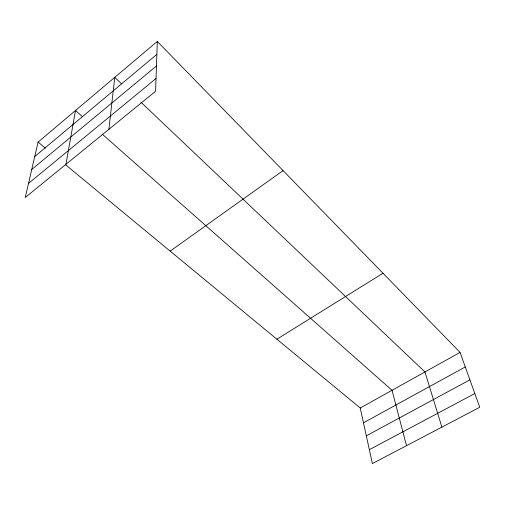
<?xml version="1.0" encoding="UTF-8"?>
<svg xmlns="http://www.w3.org/2000/svg" width="505" height="505" viewBox="0 0 505 505"><rect width="100%" height="100%" fill="white"/><g stroke="black" fill="none" stroke-linecap="round" stroke-linejoin="round"><path stroke-width="0.76" d="M157.307 41.435L155.597 91.241L25.25 197.518L38.083 142.094L157.307 41.435L460.055 352.389L479.75 407.27L372.374 463.565L360.242 408.015L65.328 164.586M108.872 129.337L114.768 77.353L121.585 83.83M65.953 164.333L75.497 110.507L82.593 116.775M34.738 156.544L156.859 54.351M31.739 169.478L156.462 65.953M28.52 183.391L156.032 78.483M170.166 251.118L283.052 170.595M276.879 339.202L382.992 273.237M360.242 408.015L460.055 352.389M363.474 422.792L465.282 366.952M366.321 435.834L469.902 379.829M369.344 449.69L474.82 393.534M38.083 142.094L45.349 148.091M102.098 134.014L392.044 390.289L406.506 445.669M140.92 102.193L424.951 371.951L441.9 427.116"/></g></svg>
